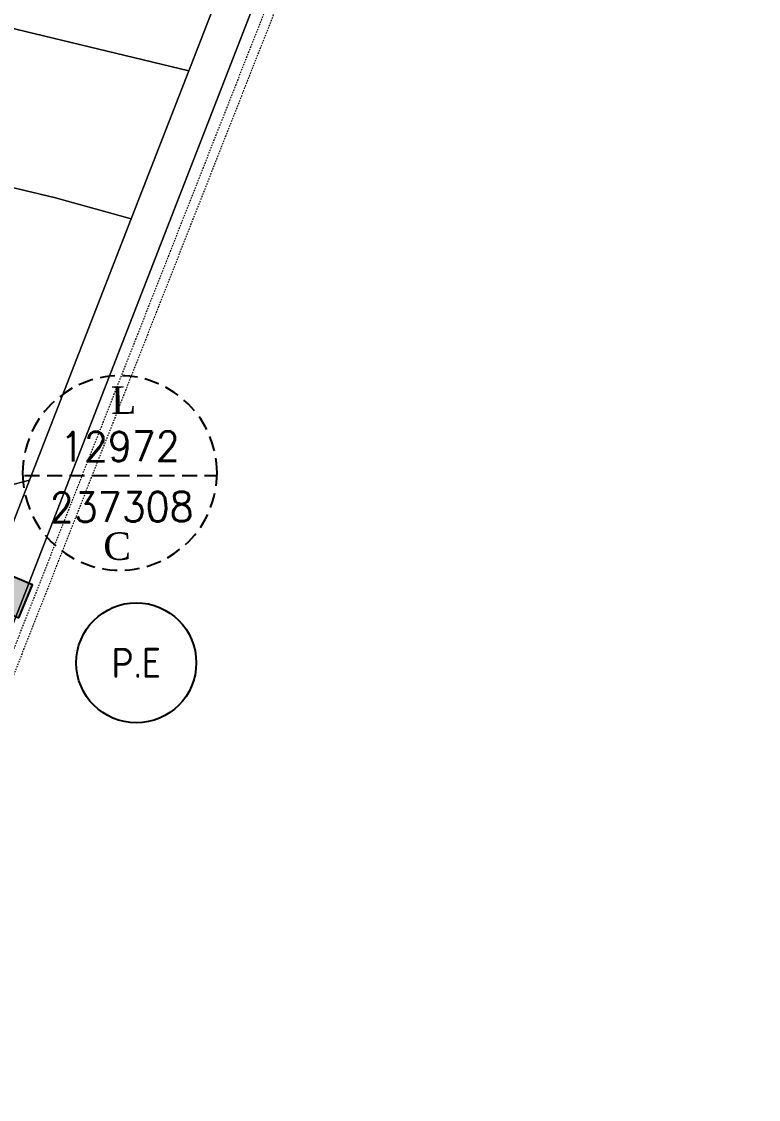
# Model space of a CAD drawing. Header units: metres. Extents: x 297818 to 299097, y 6264861 to 6266140.
# Drawn here: x 298485.6 to 298547, y 6265440.6 to 6265530.3 of the extents above; entities that cross this region are included whole.
import ezdxf
from ezdxf.enums import TextEntityAlignment as Align

# ---------------------------------------------------------------- set-up
doc = ezdxf.new("R2010")
doc.units = ezdxf.units.M
for name, pattern in [('HIDDEN', [0.375, 0.25, -0.125]), ('HIDDEN2', [0.1875, 0.125, -0.0625]), ('IECLCHAINA', [8.2, 4, -1.2, 1.8, -1.2])]:
    doc.linetypes.add(name, pattern=pattern)
doc.layers.get('0').update_dxf_attribs({"color": 6})
doc.layers.add('Cadastre Land Parcels_SP_EXT', color=9, linetype='Continuous', lineweight=5)
doc.layers.add('Cadastre Other Property_SP_EXT', color=9, linetype='HIDDEN', lineweight=5)
doc.layers.add('Notes_SL_MISC', color=7, linetype='Continuous')
doc.layers.add('SupportsUG_SP_SL_EXT', color=7, linetype='Continuous')
doc.styles.add('AR12', font='Simplex')
doc.styles.add('COLUMN_LABEL', font='arial.ttf')
doc.styles.add('iecNAME', font='times.ttf')
doc.styles.add('IESYMBOL1', font='isocp.shx')
doc.styles.add('POLE_LABEL', font='arial.ttf')
doc.styles.get("Standard").update_dxf_attribs({"font": 'arial.ttf'})
doc.linetypes.add('Cable New UG', pattern='A,7,-0.25,["x",Standard,S=2,R=0,X=0.2,Y=-0.8],-2.1', length=9.35)

# ---------------------------------------------------------------- blocks, each defined once
blk = doc.blocks.new('COLUMN_EXT')
blk.add_hatch(color=256).paths.add_polyline_path([(-1.485, 1.485), (-1.485, -1.485), (1.485, -1.485), (1.485, 1.485)])
blk.add_lwpolyline([(-1.485, -1.485), (1.485, -1.485), (1.485, 1.485), (-1.485, 1.485)], close=True)
for tag, height, style, flags, p in [('ASSET_NUM', 2.5, 'COLUMN_LABEL', 8, (2, 2)), ('STRUCTURE_PLANT_NUMBER', 0.2, 'POLE_LABEL', 9, (1.813, 0.031)), ('STREET_CODE', 0.2, 'COLUMN_LABEL', 9, (1.813, -0.2))]:
    blk.add_attdef(tag, text='', height=height, dxfattribs=dict(style=style, flags=flags)).set_placement(p, align=Align.MIDDLE_LEFT)
at = {"flags": 9}
for tag, p in [('OWNED_BY', (1.813, -0.6)), ('STATE', (1.813, -0.8)), ('COLUMN_TYPE', (1.813, -0.4)), ('USAGE', (1.813, -1)), ('STREETNAME', (1.813, -1.6)), ('SUBURB', (1.813, -1.8)), ('LEGEND', (1.813, -1.2)), ('LOCATION', (1.813, -1.4)), ('NOTES', (1.813, -2))]:
    blk.add_attdef(tag, text='', height=0.2, dxfattribs=at).set_placement(p, align=Align.MIDDLE_LEFT)
at = {"flags": 1}
blk.add_attdef('Z', (1.813, -2.351), '', height=0.2, dxfattribs=at)
blk = doc.blocks.new('SLCP PE (SL12)')
blk.add_circle((0, 0), 5)
at = {"style": 'IESYMBOL1'}
blk.add_text('P.E', height=2.5, dxfattribs=at).set_placement((0, 0), align=Align.MIDDLE)

msp = doc.modelspace()

# ---------------------------------------------------------------- linework, layer by layer
at = {"color": 2, "linetype": 'Cable New UG', "ltscale": 0.5}
msp.add_circle((298457.335, 6265500.668), 639.422, dxfattribs=at)
at = {"layer": 'Cadastre Land Parcels_SP_EXT', "linetype": 'Continuous'}
for points in [[(298599.586, 6265549.822), (298545.374, 6265583.252), (298545.374, 6265583.252), (298541.58, 6265588.055), (298530.721, 6265601.806), (298527.238, 6265601.073), (298526.379, 6265597.768), (298517.828, 6265564.835), (298460.11, 6265416.515), (298455.377, 6265386.036), (298458.714, 6265381.471), (298736.606, 6265338.289)], [(298469.278, 6265533.486), (298499.54, 6265526.202), (298505.157, 6265540.616)]]:
    msp.add_lwpolyline(points, dxfattribs=at)
for points in [[(298455.377, 6265386.036), (298460.11, 6265416.515), (298517.828, 6265564.835), (298526.379, 6265597.768), (298523.722, 6265599.453), (298518.496, 6265579.373), (298514.951, 6265565.754), (298512.23, 6265558.765), (298505.157, 6265540.616), (298499.54, 6265526.202), (298494.742, 6265513.886), (298486.261, 6265492.109), (298482.245, 6265481.763), (298472.43, 6265456.561), (298460.269, 6265425.336), (298457.169, 6265417.378), (298452.39, 6265386.636), (298450.776, 6265376.262), (298456.828, 6265375.817), (298455.377, 6265386.036)], [(298499.54, 6265526.202), (298469.278, 6265533.486), (298464.59, 6265521.447), (298477.269, 6265518.28), (298488.43, 6265515.614), (298494.742, 6265513.886), (298499.54, 6265526.202)], [(298486.261, 6265492.109), (298494.742, 6265513.886), (298488.43, 6265515.614), (298477.269, 6265518.28), (298464.59, 6265521.447), (298462.136, 6265515.143), (298461.979, 6265514.751), (298461.815, 6265514.362), (298461.643, 6265513.976), (298461.464, 6265513.593), (298461.279, 6265513.214), (298461.086, 6265512.838), (298460.887, 6265512.465), (298460.68, 6265512.097), (298460.466, 6265511.733), (298460.246, 6265511.372), (298460.019, 6265511.015), (298459.785, 6265510.663), (298459.545, 6265510.316), (298459.299, 6265509.972), (298481.754, 6265490.966), (298486.261, 6265492.109)], [(298459.299, 6265509.972), (298459.048, 6265509.639), (298458.792, 6265509.311), (298458.529, 6265508.987), (298458.261, 6265508.669), (298457.987, 6265508.356), (298457.706, 6265508.048), (298457.419, 6265507.746), (298467.449, 6265499.251), (298480.646, 6265488.072), (298482.245, 6265481.763), (298486.261, 6265492.109), (298481.754, 6265490.966), (298459.299, 6265509.972)]]:
    msp.add_lwpolyline(points, close=True, dxfattribs=at)
at = {"layer": 'Cadastre Other Property_SP_EXT', "linetype": 'HIDDEN2'}
msp.add_lwpolyline([(298457.331, 6265386.608), (298458.123, 6265386.495), (298462.864, 6265419.806), (298520.051, 6265565.023), (298528.192, 6265596.528), (298534.21, 6265599.343), (298531.976, 6265602.229), (298528.408, 6265600.559), (298519.289, 6265565.27), (298478.212, 6265460.962), (298462.085, 6265420.011), (298457.331, 6265386.608)], close=True, dxfattribs=at)
at = {"layer": 'Notes_SL_MISC', "linetype": 'HIDDEN2', "ltscale": 10}
msp.add_line((298485.852, 6265492.494), (298501.828, 6265492.494), dxfattribs=at)
msp.add_lwpolyline([(298485.69, 6265492.717, 1), (298501.885, 6265492.717, 1), (298485.69, 6265492.717)], format="xyb", dxfattribs=at)

# ---------------------------------------------------------------- block references
at = {"layer": 'Notes_SL_MISC'}
msp.add_blockref('SLCP PE (SL12)', (298495.159, 6265476.913), dxfattribs=at)
at = {"layer": 'SupportsUG_SP_SL_EXT'}
ref = msp.add_blockref('COLUMN_EXT', (298484.579, 6265482.591), dxfattribs=dict(at, rotation=67.42112604690723))
ref.add_attrib('ASSET_NUM', '237308', dxfattribs={"layer": '0', "height": 2.5, "rotation": 337.53086, "style": 'COLUMN_LABEL'}).set_placement((298468.685, 6265490.849), align=Align.TOP_LEFT)

# ---------------------------------------------------------------- texts
at = {"layer": 'Notes_SL_MISC', "linetype": 'IECLCHAINA', "lineweight": 0, "style": 'iecNAME'}
for s, p in [('L', (298493.054, 6265497.631)), ('C', (298492.418, 6265485.47))]:
    msp.add_text(s, height=2.293, rotation=0.41928, dxfattribs=at).set_placement(p)
at = {"layer": 'Notes_SL_MISC', "lineweight": 0, "style": 'AR12', "width": 0.948629}
for s, p in [('12972', (298493.804, 6265492.967, 35.967)), ('237308', (298493.957, 6265487.926, 35.967))]:
    msp.add_text(s, height=2.4538, rotation=0.39044, dxfattribs=at).set_placement(p, align=Align.BOTTOM_CENTER)

doc.saveas('drawing.dxf')
